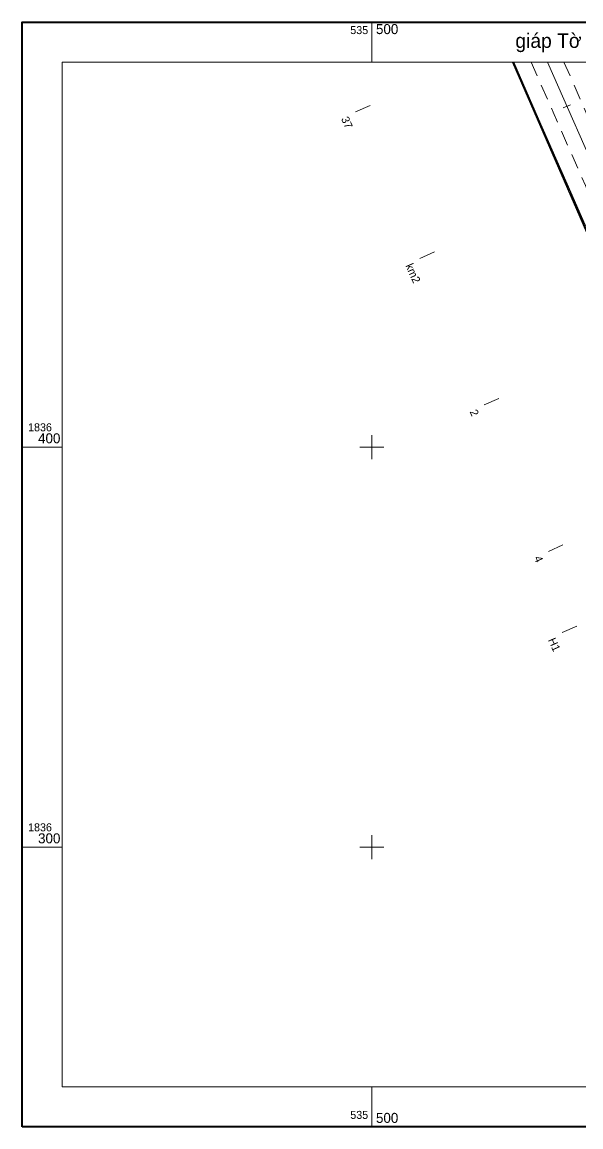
# Model space of a CAD drawing. Header units: metres. Extents: x 535413 to 535809, y 1836230 to 1836506.
# Drawn here: x 535412.5 to 535552.2, y 1836230.1 to 1836506.3 of the extents above; entities that cross this region are included whole.
import ezdxf
from ezdxf.enums import TextEntityAlignment as Align

# ---------------------------------------------------------------- set-up
doc = ezdxf.new("R2010")
doc.units = ezdxf.units.M
doc.header["$MEASUREMENT"] = 0
doc.linetypes.add('DGN Style 2', pattern=[6.2979, 3.77874, -2.51916])
for name, color, linetype, lineweight in [('Level 19', 1, 'Continuous', 0), ('Level 2', 1, 'Continuous', 0), ('Level 3', 1, 'Continuous', 0), ('Level 5', 1, 'Continuous', 0), ('Level 62', 1, 'Continuous', 0), ('Level 63', 1, 'Continuous', 0), ('Level 8', 1, 'Continuous', 0), ('Level 9', 1, 'Continuous', 0)]:
    doc.layers.add(name, color=color, linetype=linetype, lineweight=lineweight)
doc.styles.add('Style-CHAR_FAST_FONT', font='CHAR_FAST_FONT.shx')

msp = doc.modelspace()

# ---------------------------------------------------------------- linework, layer by layer
at = {"layer": 'Level 19', "color": 7, "linetype": 'Continuous', "lineweight": 13}
msp.add_line((535422.51, 1836240.11), (535422.51, 1836309.24), dxfattribs=at)
at = {"layer": 'Level 2', "color": 7, "linetype": 'Continuous', "lineweight": 0}
for p, q in [((535535.63, 1836495.86), (535535.51, 1836495.81)), ((535536.03, 1836494.95), (535535.81, 1836494.85)), ((535536.43, 1836494.03), (535536.32, 1836493.98)), ((535536.83, 1836493.11), (535536.62, 1836493.02)), ((535537.24, 1836492.2), (535537.13, 1836492.15)), ((535537.64, 1836491.28), (535537.43, 1836491.19)), ((535538.04, 1836490.37), (535537.94, 1836490.32)), ((535538.44, 1836489.45), (535538.25, 1836489.37)), ((535538.84, 1836488.54), (535538.75, 1836488.49)), ((535539.25, 1836487.62), (535539.06, 1836487.54)), ((535539.65, 1836486.7), (535539.56, 1836486.67)), ((535499.51, 1836485.46), (535495.85, 1836483.85)), ((535540.05, 1836485.79), (535539.88, 1836485.71)), ((535540.45, 1836484.87), (535540.37, 1836484.84)), ((535540.85, 1836483.96), (535540.69, 1836483.89)), ((535549.67, 1836485.64), (535547.84, 1836484.84)), ((535541.26, 1836483.04), (535541.18, 1836483.01)), ((535541.66, 1836482.13), (535541.5, 1836482.06)), ((535542.06, 1836481.21), (535541.98, 1836481.18)), ((535542.46, 1836480.3), (535542.31, 1836480.23)), ((535542.86, 1836479.38), (535542.79, 1836479.35)), ((535543.27, 1836478.46), (535543.13, 1836478.4)), ((535543.67, 1836477.55), (535543.6, 1836477.52)), ((535544.07, 1836476.63), (535543.94, 1836476.57)), ((535544.47, 1836475.72), (535544.41, 1836475.69)), ((535544.88, 1836474.8), (535544.75, 1836474.75)), ((535545.28, 1836473.89), (535545.22, 1836473.86)), ((535545.68, 1836472.97), (535545.56, 1836472.92)), ((535546.08, 1836472.06), (535546.02, 1836472.03)), ((535546.48, 1836471.14), (535546.37, 1836471.09)), ((535546.89, 1836470.22), (535546.83, 1836470.2)), ((535547.29, 1836469.31), (535547.18, 1836469.26)), ((535547.69, 1836468.39), (535547.64, 1836468.37)), ((535548.09, 1836467.48), (535548, 1836467.44)), ((535548.49, 1836466.56), (535548.45, 1836466.54)), ((535548.9, 1836465.65), (535548.81, 1836465.61)), ((535549.3, 1836464.73), (535549.26, 1836464.71)), ((535549.7, 1836463.81), (535549.62, 1836463.78)), ((535550.1, 1836462.9), (535550.05, 1836462.88)), ((535550.5, 1836461.98), (535550.39, 1836461.93)), ((535550.91, 1836461.07), (535550.84, 1836461.04)), ((535551.31, 1836460.15), (535551.16, 1836460.09)), ((535551.71, 1836459.24), (535551.63, 1836459.2)), ((535552.11, 1836458.32), (535551.93, 1836458.24)), ((535515.59, 1836448.84), (535511.93, 1836447.23)), ((535531.68, 1836412.21), (535528.01, 1836410.61)), ((535547.76, 1836375.59), (535544.1, 1836373.98)), ((535551.22, 1836355.27), (535547.56, 1836353.66))]:
    msp.add_line(p, q, dxfattribs=at)
at = {"layer": 'Level 2', "color": 7, "linetype": 'Continuous', "lineweight": 0, "flags": 128}
for points in [[(535535.17, 1836496.29), (535541.5, 1836482.06), (535549.62, 1836463.78), (535557.32, 1836445.32), (535565.23, 1836426.95), (535573.25, 1836408.63), (535581.3, 1836390.32), (535589.1, 1836371.9)], [(535535.44, 1836496.29), (535541.66, 1836482.13), (535549.7, 1836463.81), (535557.74, 1836445.5), (535565.78, 1836427.19), (535573.82, 1836408.88), (535581.86, 1836390.57), (535589.91, 1836372.25)]]:
    msp.add_lwpolyline(points, dxfattribs=at)
at = {"layer": 'Level 3', "color": 7, "linetype": 'Continuous', "lineweight": 0}
msp.add_line((535543.9, 1836496.29), (535597, 1836375.37), dxfattribs=at)
at = {"layer": 'Level 5', "color": 7, "linetype": 'Continuous', "lineweight": 30}
msp.add_line((535535.13, 1836496.29), (535557.32, 1836445.32), dxfattribs=at)
at = {"layer": 'Level 62', "color": 7, "linetype": 'Continuous', "lineweight": 0, "flags": 128}
msp.add_lwpolyline([(535422.51, 1836496.29), (535799.22, 1836496.29), (535799.22, 1836240.11), (535422.51, 1836240.11)], close=True, dxfattribs=at)
at = {"layer": 'Level 63', "color": 7, "linetype": 'Continuous', "lineweight": 0}
for p, q in [((535500, 1836496.29), (535500, 1836506.29)), ((535500, 1836397), (535500, 1836403)), ((535412.51, 1836400), (535422.51, 1836400)), ((535497, 1836400), (535503, 1836400)), ((535500, 1836297), (535500, 1836303)), ((535412.51, 1836300), (535422.51, 1836300)), ((535497, 1836300), (535503, 1836300)), ((535500, 1836230.11), (535500, 1836240.11))]:
    msp.add_line(p, q, dxfattribs=at)
at = {"layer": 'Level 63', "color": 7, "linetype": 'Continuous', "lineweight": 40, "flags": 128}
msp.add_lwpolyline([(535412.51, 1836230.11), (535412.51, 1836506.29), (535809.22, 1836506.29), (535809.22, 1836230.11)], close=True, dxfattribs=at)
at = {"layer": 'Level 63', "color": 7, "linetype": 'Continuous', "lineweight": 13, "flags": 128}
msp.add_lwpolyline([(535422.51, 1836240.11), (535422.51, 1836496.29), (535799.22, 1836496.29), (535799.22, 1836240.11)], close=True, dxfattribs=at)
at = {"layer": 'Level 8', "color": 7, "linetype": 'DGN Style 2', "lineweight": 0, "flags": 128}
for points in [[(535539.81, 1836496.29), (535545.32, 1836483.74), (535553.36, 1836465.42), (535561.4, 1836447.11), (535569.44, 1836428.8), (535577.49, 1836410.49), (535585.53, 1836392.17), (535593.57, 1836373.86)], [(535548, 1836496.29), (535552.19, 1836486.75), (535560.23, 1836468.44), (535568.27, 1836450.13), (535576.31, 1836431.81), (535584.35, 1836413.5), (535592.39, 1836395.19), (535600.44, 1836376.88)]]:
    msp.add_lwpolyline(points, dxfattribs=at)
at = {"layer": 'Level 9', "color": 7, "linetype": 'Continuous', "lineweight": 0, "flags": 128}
msp.add_lwpolyline([(535535.17, 1836496.29), (535541.5, 1836482.06), (535549.62, 1836463.78), (535557.32, 1836445.32), (535565.23, 1836426.95), (535573.25, 1836408.63), (535581.3, 1836390.32), (535589.1, 1836371.9)], dxfattribs=at)

# ---------------------------------------------------------------- texts
at = {"layer": 'Level 2', "color": 7, "linetype": 'Continuous', "lineweight": 0, "char_height": 2, "attachment_point": 1, "rotation": 293.707, "line_spacing_factor": 0.828316, "style": 'Style-CHAR_FAST_FONT'}
for s, insert in [('37\\P', (535494.06, 1836482.94)), ('km2\\P', (535510.18, 1836446.23)), ('2\\P', (535526.22, 1836409.72)), ('4\\P', (535542.28, 1836373.15)), ('H1\\P', (535545.82, 1836352.65))]:
    msp.add_mtext(s, dxfattribs=dict(at, insert=insert))
at = {"layer": 'Level 63', "color": 7, "linetype": 'Continuous', "lineweight": 0, "style": 'Style-CHAR_FAST_FONT'}
for p in [(535499.04, 1836503.29), (535499.04, 1836232.11)]:
    msp.add_text('535', height=2, dxfattribs=at).set_placement(p, align=Align.RIGHT)
for s, height, p in [('500', 2.5, (535501, 1836503.29)), ('1836', 2, (535414.01, 1836404)), ('400', 2.5, (535416.51, 1836401)), ('1836', 2, (535414.01, 1836304)), ('300', 2.5, (535416.51, 1836301)), ('500', 2.5, (535501, 1836231.11))]:
    msp.add_text(s, height=height, dxfattribs=at).set_placement(p)
msp.add_text('gi%%184p T%%234 s%%232 7', height=3.6, dxfattribs=at).set_placement((535549.34, 1836503.44), align=Align.TOP_CENTER)

doc.saveas('drawing.dxf')
